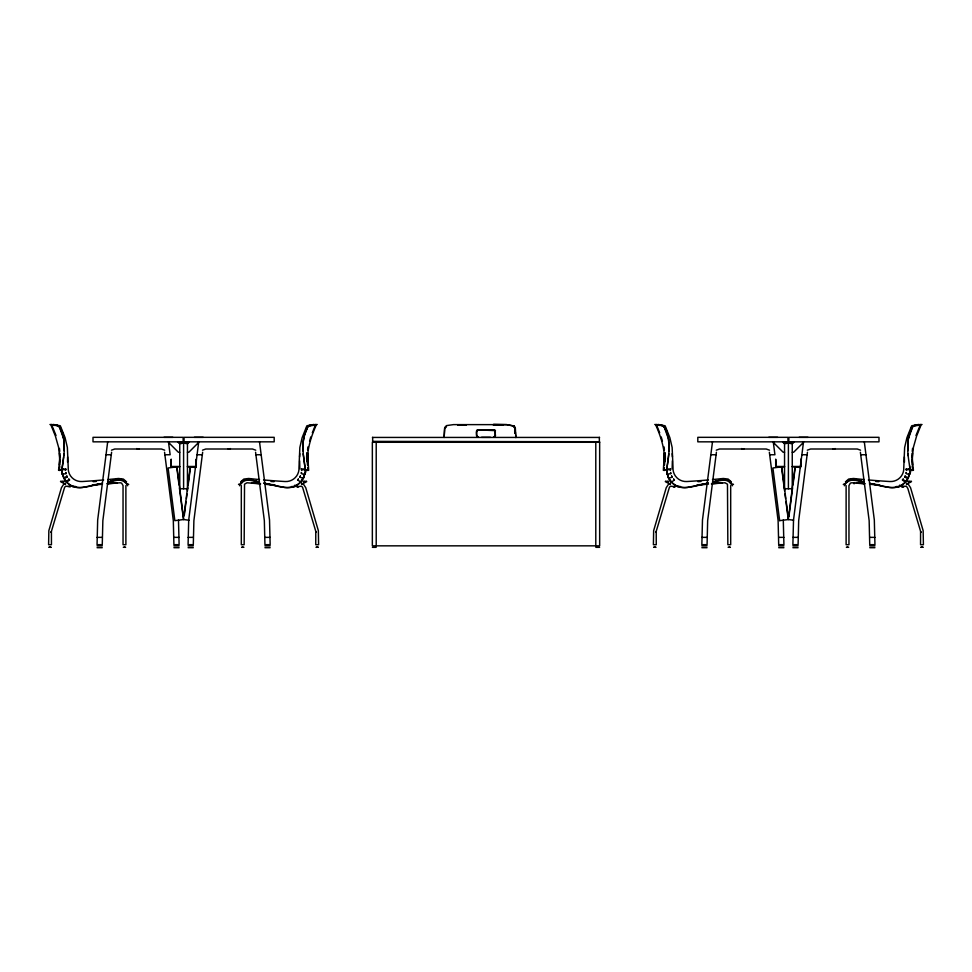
<?xml version="1.0" encoding="UTF-8"?>
<svg xmlns="http://www.w3.org/2000/svg" width="972" height="972" viewBox="0 0 972 972"><rect width="100%" height="100%" fill="white"/><g stroke="black" fill="none" stroke-linecap="round" stroke-linejoin="round"><path stroke-width="1.46" d="M107.685 441.835L97.674 519.996L97.054 544.672L102.267 544.672L102.85 520.652L111.61 452.259M164.56 452.259L173.32 520.652L173.903 544.672L179.115 544.672L178.484 519.996M198.725 441.835L188.714 519.996L188.082 544.672L193.306 544.672L193.89 520.652L202.65 452.259M241.311 485.599L241.311 544.721L244.154 544.721L244.531 484.19L246.997 482.768L260.618 483.898M255.587 452.259L264.348 520.652L264.931 544.672L270.155 544.672L269.523 519.996L259.512 441.835M315.766 532.255L315.754 544.721L318.597 544.721L318.354 530.663L305.743 487.677L303.422 484.117L301.551 483.4M495.234 435.906C494.007 439.502 496.133 433.269 494.967 430.632L495.477 435.906L493.812 437.327M712.488 441.835L702.477 519.996L701.845 544.672L707.069 544.672L707.652 520.652L716.413 452.259M769.35 452.259L778.11 520.652L778.693 544.672L783.918 544.672L783.286 519.996M803.528 441.835L793.517 519.996L792.885 544.672L798.097 544.672L798.68 520.652L807.44 452.259M846.114 485.599L846.114 544.721L848.957 544.721L848.957 485.611L850.366 483.145L851.788 482.768L863.926 483.777M860.39 452.259L869.15 520.652L869.733 544.672L874.946 544.672L874.326 519.996L864.315 441.835M920.569 532.255L920.557 544.721L923.4 544.721L923.157 530.663L910.545 487.677L908.213 484.117L906.354 483.4M67.554 462.162L67.603 456.913M672.357 460.85L672.162 468.626M306.666 458.76L306.836 452.831L306.666 457.253M65.732 468.832L65.622 470.096L65.707 469.051L61.989 469.051L62.402 474.154A29.974 22.939 -11.1 0 1 62.208 473.17A29.974 22.939 -11.2 0 0 62.39 474.081L66.011 473.716L65.792 472.684M670.522 468.832L670.425 470.096L670.498 469.051L666.78 469.051L667.205 474.154A29.974 22.939 -11.1 0 1 666.999 473.17A29.974 22.939 -11.2 0 0 667.181 474.081L670.814 473.716L670.595 472.684M912.222 457.362L912.392 452.916L912.429 465.114L912.222 460.108M61.989 469.051L62.39 474.081M666.78 469.051L667.181 474.081M59.778 460.108L59.571 465.114L59.608 452.916L59.778 457.362M64.261 450.959L63.751 439.065L59.183 426.404L56.352 424.825L49.949 424.497M669.052 450.959L668.554 439.065L663.973 426.404L661.142 424.825L654.751 424.497M299.595 456.913L299.801 453.669M62.026 468.553L61.953 469.598A29.986 22.951 3.8 0 1 62.026 468.577A17.557 17.557 0 0 1 62.062 468.164C64.213 454.981 66.546 440.656 60.021 428.239M666.828 468.553L666.756 469.598A29.986 22.951 3.8 0 1 666.816 468.577A17.557 17.557 0 0 1 666.865 468.164C669.003 454.981 671.336 440.656 664.824 428.239M444.641 429.369L444.143 437.485L444.605 428.081L446.67 425.59M301.405 472.684C301.685 476.061 308.1 473.206 305.22 469.051L301.502 469.051L301.575 470.096L301.478 468.832M906.208 472.684C906.487 476.061 912.902 473.206 910.011 469.051L906.293 469.051L906.378 470.096L906.269 468.832M59.45 469.051L59.778 466.098M306.933 455.783L306.933 461.676M307.589 449.878L307.917 446.926M664.411 467.568L664.083 470.521L665.82 469.828M665.067 461.676L665.067 455.783M912.234 451.36L912.562 448.408M115.656 482.902L117.065 482.963L116.373 483.06M721.163 483.06L721.868 482.963L711.698 483.643M63.739 455.88L63.994 453.803M668.785 453.803L666.768 469.464L670.437 469.865M183.878 516.509L190.245 466.852L195.894 467.568M184.328 515.038L186.065 501.491M186.442 498.49L187.025 493.97M187.414 490.957L187.803 487.944M188.179 484.943L190.5 466.876M788.486 518.015L795.047 466.852L800.321 467.52M788.936 516.545L792.593 487.944M792.982 484.943L795.29 466.876M63.617 456.925L61.965 469.464L65.634 469.865M72.329 486.292L75.549 486.498M677.132 486.292L680.351 486.498M244.871 480.302L248.528 479.779M849.674 480.302L853.319 479.779M301.247 473.498L301.442 472.465M476.888 435.906L477.932 436.963L476.888 435.906C477.932 439.623 475.454 432.686 477.033 430.632L477.932 430.11L476.523 431.155L476.523 435.906L478.188 437.327M906.038 473.498L906.232 472.465M494.068 436.95L495.113 435.93M72.293 485.793L72.608 486.729M677.095 485.793L677.399 486.729M294.966 485.064L294.844 486.741L291.649 486.498M899.756 485.064L899.635 486.741L896.451 486.498M445.419 428.069L445.589 426.574L445.589 427.473M495.246 431.641L495.38 430.632L494.068 429.733L477.932 429.733L477.033 430.645M444.739 428.045L446.828 425.554L453.499 424.618L506.874 424.643L514.31 426.222L515.561 433.378M309.558 441.215L310.785 436.926M51.139 532.231L64.577 487.434L65.61 486.158L70.227 486.778M476.851 431.118L477.41 429.843L495.38 430.632L493.825 430.219M64.018 478.455A29.986 22.951 -26.2 0 1 63.569 477.544A29.986 22.951 -26.1 0 0 64.018 478.455L62.293 473.631L63.994 478.406L67.384 477.094L66.886 476.159M668.821 478.455A29.986 22.951 -26.2 0 1 668.359 477.544A29.986 22.951 -26.1 0 0 668.821 478.455L667.084 473.631L668.797 478.406L672.187 477.094L671.688 476.159M908.055 436.975L909.282 433.305M854.218 482.489L854.096 483.862M303.191 478.443A29.974 22.939 26.2 0 0 303.641 477.544A29.986 22.951 26.1 0 1 303.179 478.455L304.916 473.631L303.203 478.406L299.813 477.094L300.312 476.159M922.051 424.497L915.648 424.825L912.817 426.404L908.249 439.065L907.739 450.959M908.006 478.406L909.707 473.631L907.982 478.455A29.986 22.951 26.1 0 0 908.431 477.544A29.974 22.939 26.2 0 1 907.982 478.443L904.616 477.094L905.114 476.159M307.176 428.239C303.872 435.298 302.231 443.171 302.948 450.959M911.979 428.239C905.564 440.462 907.702 454.544 909.853 467.532L909.938 468.164A17.557 17.557 0 0 1 909.974 468.553A29.986 22.951 -3.8 0 1 910.047 469.61L909.974 468.553M316.155 425.262C310.603 437.752 306.423 451.312 307.626 465.114L307.589 452.916L308.659 470.351L306.97 469.707M920.946 425.262L916.596 436.088L913.413 447.327L912.161 458.845L913.449 470.351L911.76 469.707M312.316 432.747L315.669 424.497M915.989 435.505L920.472 424.497M912.246 427.668L912.501 427.158M306.447 428.251L307.419 426.514M911.238 428.251L912.21 426.514M307.602 427.243L308.513 425.736L310.858 424.825L317.249 424.497M299.935 476.9L300.409 475.964M904.725 476.9L905.199 475.964M307.711 427.158L304.528 434.897L302.912 443.341L303.24 454.058L305.135 468.164A17.557 17.557 0 0 1 305.172 468.553A29.986 22.951 -3.8 0 1 305.244 469.61L305.172 468.553M655.942 532.231L669.38 487.434L670.413 486.158L675.03 486.778M906.147 476.766L908.237 477.969L905.333 482.161L902.393 479.986L903.11 479.208M908.237 477.969L905.321 482.173A29.974 22.939 41.1 0 0 906.001 481.407M599.542 437.436L372.458 437.436M372.653 441.385L599.542 441.725M241.129 483.825L243.097 481.237M240.655 483.266L242.611 480.776L247.204 479.475M139.239 448.736L138.607 449.003M744.042 448.736L743.398 449.003M50.896 532.292L51.467 531.441M655.699 532.292L656.258 531.441M251.505 482.902L260.302 483.643M60.944 481.019L60.507 481.638L65.525 484.299M665.747 481.019L665.31 481.638L670.328 484.299M240.606 481.918L243.826 479.075L248.71 478.479A743.313 743.313 0 0 0 259.536 479.573M845.409 481.918L848.629 479.075L853.513 478.479A743.313 743.313 0 0 0 864.327 479.573M298.307 479.208L297.59 479.986L298.453 479.038M902.538 479.816L903.255 479.038M846.661 482.586L847.888 481.237M846.175 482.124L849.236 479.743L852.007 479.475M903.96 480.059L905.685 481.772C896.05 492.367 881.24 485.332 869.758 483.449M905.685 481.772L904.993 482.513A17.557 17.557 0 0 1 889.611 487.507L869.928 483.412M102.242 483.449C90.761 485.332 75.95 492.367 66.315 481.772L68.04 480.059M187.45 443.779L189.394 441.835M230.413 448.554L229.647 449.003M792.253 443.779L794.197 441.835M835.215 448.554L834.438 449.003M180.986 443.682L183.635 442.454L186.223 443.682M785.777 443.682L788.426 442.454L791.014 443.682M68.891 479.208L69.607 479.986L66.667 482.161A29.986 22.951 -41.1 0 1 66.011 481.419M673.693 479.208L674.41 479.986L671.458 482.161A29.986 22.951 -41.1 0 1 670.814 481.419M476.754 431.641L476.62 430.632L478.175 430.219M845.008 483.849L844.401 484.25M238.492 484.457L239.379 483.947M843.295 484.457L844.146 483.971M63.763 477.969L66.679 482.173L63.763 477.969L65.853 476.766M111.44 450.194L114.745 449.003L161.413 449.003L164.718 450.194M202.48 450.194L205.785 449.003L252.453 449.003L255.758 450.194M716.243 450.194L719.547 449.003L766.215 449.003L769.52 450.194M807.282 450.194L810.587 449.003L857.255 449.003L860.56 450.194M301.672 484.299L306.69 481.638L306.253 481.019M906.475 484.299L911.493 481.638L911.056 481.019M63.131 468.747L59.292 470.521M239.501 485.769C242.927 478.175 252.04 479.488 258.916 481.99L255.004 481.079M844.303 485.769C847.73 478.175 856.83 479.488 863.719 481.99L859.807 481.079M65.646 483.4L63.788 484.117L61.455 487.677L48.843 530.663L48.6 544.721L51.443 544.721L51.431 532.255M670.449 483.4L668.578 484.117L666.257 487.677L653.646 530.663L653.403 544.721L656.246 544.721L656.234 532.255M60.24 469.707L58.551 470.351L59.839 458.845L58.587 447.327L55.404 436.088L51.054 425.262M665.03 469.707L663.341 470.351L664.411 452.916L664.374 465.114C665.577 451.312 661.397 437.752 655.845 425.262M856.344 482.902L865.104 483.643M127.697 485.769C124.27 478.175 115.17 479.488 108.281 481.99L112.193 481.079M903.972 486.316L902.138 486.741L906.39 486.158L907.836 488.454L920.861 532.231M732.499 485.769C729.073 478.2 719.985 479.463 713.108 481.99L716.996 481.079M110.577 481.456L118.657 480.01L122.326 480.302M715.416 481.456L723.447 480.01L727.129 480.302M102.072 483.412L82.389 487.507A17.557 17.557 0 0 1 67.007 482.513L66.315 481.772M296.97 486.778L301.587 486.158L302.62 487.434L316.058 532.231M116.871 483.023L106.896 483.643M721.674 483.023L720.495 482.902M779.653 520.652L788.499 519.522L781.755 466.852L772.898 467.982L779.641 520.652M301.563 469.938L305.232 469.464L303.215 453.803M906.366 469.938L910.035 469.464L909.585 465.746M113.384 479.876L116.786 479.524M719.316 479.767L721.589 479.524M68.028 486.316L70.555 486.45M674.665 486.741L673.317 486.644L675.358 486.45M98.925 484.068L101.963 483.813M110.784 483.072L115.474 482.683M92.316 484.858L102.522 484.007M93.203 485.028L102.206 484.275M108.074 483.777L120.212 482.768L121.634 483.145L123.043 485.611L123.043 544.721L125.886 544.721L125.886 485.599M703.728 484.068L706.766 483.813M714.262 483.181L720.264 482.683M697.106 484.858L707.324 484.007M698.005 485.028L708.479 484.141M711.383 483.898L725.003 482.768L727.469 484.19L727.846 544.721L730.689 544.721L730.689 485.599M901.773 486.778L903.486 486.644L901.445 486.45M297.335 486.741L298.683 486.644L296.642 486.45M303.337 481.918L305.354 481.772M908.14 481.918L910.157 481.772M313.786 424.485L306.873 425.785L302.134 437.692L299.85 447.485L298.987 467.532A13.122 13.122 0 0 1 285.112 481.529A743.313 743.313 0 0 1 263.57 479.937M918.576 424.485L911.675 425.785L906.925 437.692L904.64 447.485L903.778 467.532A13.122 13.122 0 0 1 889.915 481.529A743.313 743.313 0 0 1 868.361 479.937M93.203 481.675L96.143 481.468M698.005 481.675L700.946 481.468M303.021 481.249L304.977 481.128M907.824 481.249L909.78 481.128M457.824 425.262L466.39 425.056M49.827 547.224C46.097 547.358 53.946 547.187 50.228 547.333M654.618 547.224C650.888 547.358 658.749 547.187 655.019 547.333M124.392 547.236C120.346 547.358 128.583 547.212 124.538 547.333M729.194 547.236C725.148 547.358 733.386 547.212 729.34 547.333M178.18 442.224L180.027 442.224M782.91 442.224L784.817 442.224M178.18 442.454L188.957 442.454M782.97 442.454L793.76 442.454M179.747 452.284L178.398 452.284L169.298 443.183L169.298 441.835M187.45 452.284L188.799 452.284L197.911 443.183L197.911 441.835M784.55 452.284L783.201 452.284L774.089 443.183L774.089 441.835M792.253 452.284L793.602 452.284L802.702 443.183L802.702 441.835M106.033 454.75L111.294 454.75M164.875 454.75L170.136 454.75L168.472 441.835M197.073 454.75L202.334 454.75M255.915 454.75L261.164 454.75M710.836 454.75L716.085 454.75M769.666 454.75L774.927 454.75L773.275 441.835M801.864 454.75L807.125 454.75M860.706 454.75L865.967 454.75M179.747 466.475L171.206 466.475L171.206 459.161L170.902 465.503M187.45 466.475L195.992 466.475M776.008 466.475L784.55 466.475M792.253 466.475L800.794 466.475L800.794 459.161L801.098 465.503M170.902 466.779L179.747 466.779M187.45 466.779L196.295 466.779M775.705 466.779L784.55 466.779M792.253 466.779L801.098 466.779M97.054 537.358L102.267 537.358M173.903 537.358L179.115 537.358M188.082 537.358L193.306 537.358M264.931 537.358L270.155 537.358M701.845 537.358L707.069 537.358M778.693 537.358L783.918 537.358M792.885 537.358L798.097 537.358M869.733 537.358L874.946 537.358M97.054 545.912L102.267 545.912M173.903 545.912L179.115 545.912M188.082 545.912L193.306 545.912M264.931 545.912L270.155 545.912M701.845 545.912L707.069 545.912M778.693 545.912L783.918 545.912M792.885 545.912L798.097 545.912M869.733 545.912L874.946 545.912M372.385 547.333L376.176 547.333M595.824 547.333L599.615 547.333M97.054 547.698L102.267 547.698M173.903 547.698L179.115 547.698M188.082 547.698L193.306 547.698M264.931 547.698L270.155 547.698M701.845 547.698L707.069 547.698M778.693 547.698L783.918 547.698M792.885 547.698L798.097 547.698M869.733 547.698L874.946 547.698M847.608 547.236C851.654 547.358 843.417 547.212 847.463 547.333M242.806 547.236C246.852 547.358 238.614 547.212 242.66 547.333M922.173 547.224C925.903 547.358 918.054 547.187 921.772 547.333M316.981 547.333C313.251 547.187 321.112 547.358 317.382 547.224M500.58 425.238L493.326 425.068L503.375 425.238M493.582 424.302L506.436 424.618L514.067 425.955L515.33 428.081L515.901 437.509M667.023 481.128L668.979 481.249M62.22 481.128L64.176 481.249M875.857 481.468L878.797 481.675M271.054 481.468L273.995 481.675M658.214 424.485L665.127 425.785L669.866 437.692L672.15 447.485L673.013 467.532A13.122 13.122 0 0 0 686.888 481.529A743.313 743.313 0 0 0 708.43 479.937M657.704 425.25L662.078 425.554M53.424 424.485L60.325 425.785L65.075 437.692L67.36 447.485L68.222 467.532A13.122 13.122 0 0 0 82.085 481.529A743.313 743.313 0 0 0 103.639 479.937M52.901 425.25L57.287 425.554M666.646 481.772L668.663 481.918M61.843 481.772L63.86 481.918M856.526 482.683L861.216 483.072M870.037 483.813L873.075 484.068M869.478 484.007L879.684 484.858M869.794 484.275L878.797 485.028M251.736 482.683L257.738 483.181M265.235 483.813L268.272 484.068M264.676 484.007L274.894 484.858M265.004 484.275L273.995 485.028M853.294 480.01L861.423 481.456M248.492 480.01L256.632 481.456M724.796 479.475L729.389 480.776L731.345 483.266M119.993 479.475L122.764 479.743L125.825 482.124M855.214 479.524L858.616 479.876M250.412 479.524L252.684 479.767M793.577 520.202L788.292 519.522L785.935 501.491M189.139 520.251L183.501 519.522L179.407 487.944M477.531 436.89L476.973 436.307L477.932 436.963M833.393 449.003L832.761 448.736M742.353 449.003L741.587 448.554M228.602 449.003L227.958 448.736M137.562 449.003L136.785 448.554M661.507 425.59L664.046 426.757M56.704 425.59L59.243 426.757M306.18 469.828L307.917 470.521L307.589 467.568M912.708 470.521L908.869 468.747M732.621 483.947L733.508 484.457M127.818 483.947L128.705 484.457M127.599 484.25L126.992 483.849M297.748 479.816L300.542 482.161A29.974 22.939 41.1 0 0 301.199 481.407M782.606 441.835L784.55 443.779M494.967 430.645L494.068 430.11L495.113 431.167M177.803 441.835L179.747 443.779M728.903 481.237L730.871 483.825M124.112 481.237L125.339 482.586M673.547 479.038L674.252 479.816M68.745 479.038L69.462 479.816M664.581 426.514L665.553 428.251M59.79 426.514L61.795 430.815M731.394 481.918L728.174 479.075L723.289 478.479A743.313 743.313 0 0 1 712.464 479.573M126.591 481.918L123.371 479.075L118.487 478.479A743.313 743.313 0 0 1 107.673 479.573M669.04 478.868L671.482 482.173L668.566 477.969M920.533 531.441L921.104 532.292M315.742 531.441L316.301 532.292M664.289 427.158L664.556 427.668M59.499 427.158L59.754 427.668M671.591 475.964L672.065 476.9M66.801 475.964L67.275 476.9M656.331 424.497L659.684 432.747M51.528 424.497L56.012 435.505M666.075 429.527L668.335 435.76M62.317 432.09L63.945 436.975M661.215 436.926L662.442 441.215M670.558 472.465L670.753 473.498M65.768 472.465L65.962 473.498M781.5 466.876L784.586 490.957M784.975 493.97L785.558 498.49M176.71 466.876L179.018 484.943M908.006 453.803L908.261 455.88M912.222 466.098L912.55 469.051M664.083 446.926L664.411 449.878M59.438 448.408L59.766 451.36M514.662 430.766L514.844 433.476M672.199 453.669L672.405 456.913M515.646 434.703L515.78 437.485M665.334 457.253L665.164 452.831L665.334 458.76M910.011 469.051L909.598 474.154A29.974 22.939 11.1 0 0 909.804 473.133A29.974 22.939 11.2 0 1 909.61 474.081M305.22 469.051L304.795 474.154A29.974 22.939 11.1 0 0 305.001 473.133A29.974 22.939 11.2 0 1 304.819 474.081M299.838 468.626L299.643 460.85M904.397 456.913L904.446 462.162M808.011 437.327L799.13 437.327M788.851 441.835L788.851 437.327L878.992 437.327L878.992 441.835L697.811 441.835L697.811 437.327L787.952 437.327L787.952 441.835M788.401 443.256L788.401 488.77M777.673 437.327L768.779 437.327M776.008 465.017L775.705 459.161L775.705 465.503M599.347 437.327L599.347 441.835M595.787 442.284L595.787 545.839M490.447 437.327L481.553 437.327M376.213 442.284L376.213 545.839M372.653 437.327L372.653 441.835M203.221 437.327L194.327 437.327M196.295 465.503L196.295 459.161L195.992 465.017M184.048 441.835L184.048 437.327L274.189 437.327L274.189 441.835L93.008 441.835L93.008 437.327L183.149 437.327L183.149 441.835M183.599 443.256L183.599 488.77M172.87 437.327L163.989 437.327M514.346 426.574L514.346 427.473L514.346 426.574M303.434 477.969L300.542 482.161L303.434 477.969M300.883 481.772C290.798 492.646 275.513 484.967 263.619 483.133L284.808 487.507A17.557 17.557 0 0 0 300.19 482.513L300.883 481.772M308.719 426.149L308.173 426.501L310.493 425.59L308.719 426.149M913.522 426.149L912.963 426.501L915.296 425.59L913.522 426.149M708.381 483.133C696.487 484.967 681.202 492.646 671.117 481.772L671.81 482.513A17.557 17.557 0 0 0 687.192 487.507L708.272 483.12M312.692 425.299L310.688 425.554L315.11 425.25L312.692 425.299M917.495 425.299L915.49 425.554L919.913 425.25L917.495 425.299M176.953 466.852L168.095 467.982L174.851 520.652L183.708 519.522L176.953 466.852M599.651 442.284L372.349 442.284L372.349 545.839L599.651 545.839L599.651 442.284M187.45 443.256L179.747 443.256L179.747 488.77L187.45 488.77L187.45 443.256M792.253 443.256L784.55 443.256L784.55 488.77L792.253 488.77L792.253 443.256"/></g></svg>
